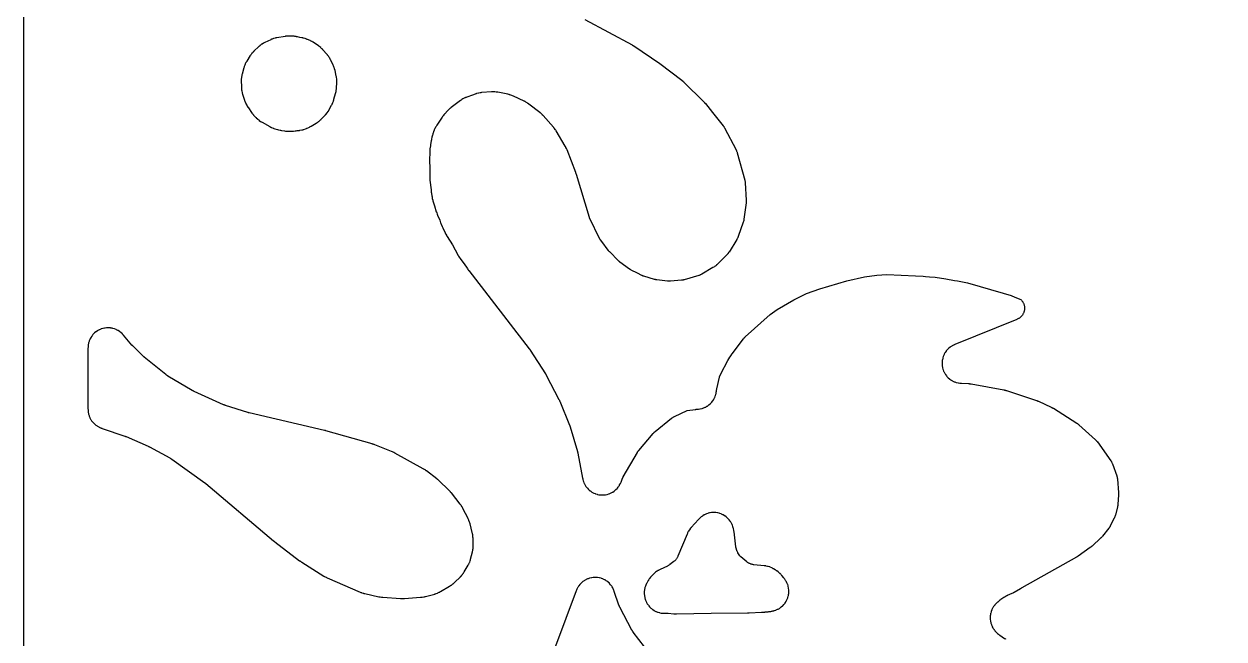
# Model space of a CAD drawing. Header units: millimetres. Extents: x 0 to 300, y 0 to 300.
# Drawn here: x -0.1 to 150, y 150 to 226.8 of the extents above; entities that cross this region are included whole.
import ezdxf

# ---------------------------------------------------------------- set-up
doc = ezdxf.new("R2010")
doc.units = ezdxf.units.MM
doc.layers.add('CUT', color=7, linetype='CONTINUOUS')

msp = doc.modelspace()

# ---------------------------------------------------------------- linework, layer by layer
at = {"layer": 'CUT'}
for points in [[(-0.0625, 1.4375), (-0.0625, 298.5625), (-0.0625, 299.4478), (-0.0589, 299.5212), (-0.0503, 299.5794), (-0.036, 299.6365), (-0.0162, 299.6918), (0.009, 299.745), (0.0392, 299.7954), (0.0743, 299.8427), (0.1137, 299.8863), (0.1573, 299.9257), (0.2046, 299.9608), (0.255, 299.991), (0.3082, 300.0162), (0.3635, 300.036), (0.4206, 300.0503), (0.4788, 300.0589), (0.5522, 300.0625), (1.4375, 300.0625), (2.5557, 300.0625), (153.25, 300.0625)], [(70.0496, 227.38), (75.9819, 224.2109), (75.9879, 224.2076), (76.002, 224.2), (76.008, 224.1967), (76.0224, 224.1887), (76.0297, 224.1846), (76.0468, 224.1749), (76.0491, 224.1736), (76.0542, 224.1706), (76.0735, 224.1591), (76.0817, 224.1541), (76.0912, 224.1483), (76.0994, 224.1432), (76.1185, 224.1312), (76.1267, 224.126), (76.1366, 224.1196), (76.1447, 224.1144), (76.1636, 224.102), (76.1716, 224.0966), (79.4267, 221.9061), (82.1877, 219.8018), (82.1992, 219.7929), (82.2257, 219.772), (82.237, 219.7629), (82.2507, 219.7518), (82.2619, 219.7425), (82.2878, 219.7208), (82.2988, 219.7113), (82.3113, 219.7004), (82.3222, 219.6908), (82.3473, 219.6683), (82.358, 219.6585), (82.371, 219.6465), (82.3815, 219.6366), (82.4059, 219.6132), (82.4163, 219.6031), (84.9637, 217.083), (84.9728, 217.0739), (84.9938, 217.0525), (85.0027, 217.0432), (85.0136, 217.0319), (85.0224, 217.0225), (85.0341, 217.0099), (85.04, 217.0034), (85.0498, 216.9926), (85.0583, 216.983), (85.0779, 216.9607), (85.0862, 216.9511), (85.0963, 216.9392), (85.1045, 216.9295), (85.1234, 216.9066), (85.1315, 216.8967), (86.0282, 215.7818), (87.3568, 214.1271), (87.3636, 214.1185), (87.3742, 214.1051), (87.3912, 214.0826), (87.4135, 214.0522), (87.4329, 214.0247), (87.4453, 214.0064), (87.4479, 214.0024), (87.4655, 213.9745), (87.5034, 213.9117), (87.5252, 213.8734), (87.5322, 213.8604), (87.5374, 213.8506), (88.9801, 211.0915), (88.9856, 211.0808), (88.9929, 211.0664), (89.0135, 211.0228), (89.0458, 210.9494), (89.0595, 210.9167), (89.0718, 210.8834), (89.0981, 210.8076), (89.1127, 210.7617), (89.1172, 210.7461), (89.1205, 210.7345), (90.057, 207.3222), (90.0601, 207.3107), (90.0641, 207.2951), (90.0749, 207.2486), (90.0909, 207.1706), (90.0972, 207.136), (90.1022, 207.1011), (90.1115, 207.0252), (90.114, 206.9996), (90.1151, 206.9834), (90.1158, 206.9715), (90.2368, 204.8169), (90.2373, 204.8065), (90.238, 204.7904), (90.2388, 204.7638), (90.2394, 204.728), (90.2393, 204.6962), (90.2388, 204.6711), (90.2384, 204.6567), (90.2382, 204.6513), (90.2365, 204.6202), (90.2316, 204.551), (90.2276, 204.5095), (90.226, 204.4956), (90.2247, 204.4852), (89.9591, 202.4355), (89.9575, 202.4237), (89.9552, 202.4077), (89.9472, 202.3606), (89.9317, 202.2824), (89.9242, 202.248), (89.9153, 202.2139), (89.8937, 202.1372), (89.8795, 202.0916), (89.8743, 202.0763), (89.8704, 202.065), (89.2322, 200.2685), (89.2281, 200.2573), (89.2226, 200.2423), (89.205, 200.1983), (89.1737, 200.1257), (89.1592, 200.0939), (89.1435, 200.0627), (89.1065, 199.9928), (89.0833, 199.9515), (89.0751, 199.9378), (89.0689, 199.9277), (88.091, 198.3399), (88.084, 198.3287), (88.0745, 198.3137), (88.0448, 198.27), (87.9933, 198.1986), (87.9698, 198.1676), (87.945, 198.1376), (87.9075, 198.0943), (87.8722, 198.0558), (87.8595, 198.0429), (87.8501, 198.0333), (86.5514, 196.7414), (86.5447, 196.7349), (86.5344, 196.7248), (86.5171, 196.7084), (86.4936, 196.6867), (86.4724, 196.6678), (86.4694, 196.6651), (86.4308, 196.6335), (86.377, 196.5918), (86.3245, 196.5541), (86.2864, 196.5288), (86.2676, 196.5168), (86.2653, 196.5154), (86.2574, 196.5106), (86.0785, 196.4041), (84.6851, 195.5789), (84.6731, 195.572), (84.657, 195.5628), (84.6083, 195.5369), (84.5259, 195.4963), (84.4891, 195.4792), (84.4515, 195.4638), (84.3657, 195.4308), (84.3337, 195.4197), (84.3328, 195.4194), (84.3238, 195.4167), (82.4851, 194.8721), (82.4739, 194.8688), (82.4588, 194.8646), (82.4136, 194.8531), (82.3379, 194.8359), (82.3043, 194.8289), (82.2704, 194.8233), (82.2065, 194.8139), (82.1769, 194.8103), (82.1612, 194.8088), (82.1495, 194.8078), (80.7737, 194.6949), (80.7625, 194.6941), (80.7474, 194.693), (80.7025, 194.691), (80.6276, 194.6896), (80.5945, 194.6896), (80.5613, 194.6908), (80.4865, 194.6949), (80.4417, 194.6985), (80.4267, 194.7001), (80.4155, 194.7014), (79.0665, 194.8611), (79.0569, 194.8623), (79.042, 194.8643), (79.0174, 194.8678), (78.9846, 194.8729), (78.9555, 194.878), (78.9325, 194.8824), (78.9193, 194.885), (78.9144, 194.886), (78.8861, 194.8924), (78.8234, 194.9075), (78.7859, 194.9173), (78.7734, 194.9209), (78.7641, 194.9237), (77.4428, 195.3177), (77.4333, 195.3206), (77.4187, 195.3252), (77.3946, 195.333), (77.3713, 195.341), (77.3571, 195.346), (77.3352, 195.3543), (77.3227, 195.3591), (77.3181, 195.3609), (77.2913, 195.372), (77.232, 195.3976), (77.1969, 195.4136), (77.1851, 195.4193), (77.1764, 195.4236), (76.6405, 195.6898), (75.873, 196.0754), (75.8644, 196.0797), (75.8511, 196.0866), (75.8292, 196.0983), (75.8001, 196.1144), (75.7744, 196.129), (75.7707, 196.1313), (75.7569, 196.14), (75.7023, 196.1758), (75.6701, 196.198), (75.6594, 196.2057), (75.6514, 196.2115), (74.4536, 197.0942), (74.448, 197.0983), (74.4351, 197.108), (74.4327, 197.1098), (74.408, 197.1291), (74.3592, 197.1687), (74.3426, 197.1825), (74.3203, 197.2025), (74.2621, 197.2565), (74.2376, 197.2801), (73.1727, 198.3475), (73.161, 198.3594), (73.1341, 198.3875), (73.1226, 198.3996), (73.1091, 198.4142), (73.098, 198.4263), (73.0724, 198.455), (73.0681, 198.4599), (73.0666, 198.4617), (73.042, 198.4913), (73.0316, 198.5041), (73.019, 198.5198), (73.0088, 198.5327), (72.9853, 198.5632), (72.9753, 198.5763), (72.172, 199.6569), (72.0276, 199.852), (72.0218, 199.8601), (72.0148, 199.8698), (72.0113, 199.8747), (71.9917, 199.9034), (71.9747, 199.9292), (71.9616, 199.9499), (71.9542, 199.9617), (71.9515, 199.9662), (71.9361, 199.9923), (71.9028, 200.051), (71.8837, 200.0866), (71.8775, 200.0988), (71.873, 200.1079), (70.7239, 202.4304), (70.7198, 202.4389), (70.7134, 202.452), (70.7032, 202.4739), (70.69, 202.5035), (70.6786, 202.5299), (70.6699, 202.5511), (70.665, 202.5632), (70.6649, 202.5635), (70.6464, 202.6151), (70.6344, 202.6508), (70.6306, 202.663), (70.6278, 202.672), (69.0162, 208.0269), (69.0131, 208.0369), (68.991, 208.1061), (68.9875, 208.1167), (68.9582, 208.2024), (68.9546, 208.2128), (68.9303, 208.2801), (68.9262, 208.2911), (67.8513, 211.0932), (67.8465, 211.1053), (67.8143, 211.1841), (67.8093, 211.1961), (67.7889, 211.243), (67.7779, 211.2668), (67.7034, 211.4196), (67.6914, 211.4429), (67.6671, 211.4878), (67.6607, 211.4993), (67.6185, 211.5731), (67.6119, 211.5844), (66.4738, 213.4795), (66.4666, 213.4913), (66.4184, 213.5674), (66.4109, 213.579), (66.3809, 213.6241), (66.3651, 213.6468), (66.2586, 213.7919), (66.2416, 213.8138), (66.2076, 213.8559), (66.1988, 213.8666), (66.1406, 213.9353), (66.1316, 213.9458), (64.8596, 215.38), (64.85, 215.3906), (64.7867, 215.4585), (64.7769, 215.4689), (64.7379, 215.5088), (64.7175, 215.5288), (64.5817, 215.6553), (64.5604, 215.6742), (64.5178, 215.7103), (64.5068, 215.7194), (64.4345, 215.7776), (64.4233, 215.7865), (63.0565, 216.8359), (63.0437, 216.8455), (62.9599, 216.9064), (62.9469, 216.9156), (62.8956, 216.9508), (62.8688, 216.9682), (62.692, 217.0762), (62.6644, 217.0921), (62.6096, 217.1217), (62.5955, 217.129), (62.503, 217.1759), (62.4887, 217.1829), (61.161, 217.8115), (61.1584, 217.8127), (61.1416, 217.8203), (61.0323, 217.8681), (61.0153, 217.8752), (60.9489, 217.9018), (60.9144, 217.9144), (60.6879, 217.9894), (60.6527, 217.9998), (60.5835, 218.0181), (60.5657, 218.0225), (60.4494, 218.0495), (60.4315, 218.0534), (59.2016, 218.2992), (59.1882, 218.3017), (59.1007, 218.3172), (59.0872, 218.3194), (59.0583, 218.3238), (59.055, 218.3243), (59.0021, 218.3324), (58.9749, 218.3359), (58.8, 218.3544), (58.7453, 218.3577), (58.5695, 218.3601), (58.5421, 218.3599), (58.4885, 218.3582), (58.4748, 218.3576), (58.3858, 218.3527), (58.3722, 218.3518), (57.1642, 218.2579), (57.1507, 218.2567), (57.0633, 218.248), (57.0498, 218.2465), (56.9974, 218.24), (56.9706, 218.2361), (56.7997, 218.2072), (56.7469, 218.1957), (56.5792, 218.1515), (56.5532, 218.144), (56.5526, 218.1438), (56.5422, 218.1411), (56.5155, 218.1333), (56.4638, 218.1169), (56.4507, 218.1125), (56.3653, 218.0832), (56.3522, 218.0785), (56.0247, 217.9576), (55.3076, 217.6974), (55.2939, 217.6923), (55.2057, 217.6578), (55.1922, 217.6524), (55.1397, 217.6304), (55.1131, 217.6185), (55.0838, 217.6045), (55.0742, 217.6004), (55.0477, 217.5883), (54.8796, 217.507), (54.8285, 217.4791), (54.6691, 217.3818), (54.6447, 217.366), (54.5976, 217.3341), (54.5856, 217.3258), (54.5086, 217.2707), (54.4969, 217.2621), (53.3469, 216.3967), (53.3367, 216.3888), (53.2705, 216.3367), (53.2604, 216.3285), (53.2212, 216.2963), (53.2016, 216.2794), (53.1111, 216.1982), (53.0461, 216.1399), (53.0261, 216.1212), (52.9879, 216.0836), (52.9782, 216.0739), (52.9161, 216.01), (52.9067, 216.0001), (52.5526, 215.6188), (52.5439, 215.6093), (52.4885, 215.547), (52.4801, 215.5373), (52.4476, 215.4992), (52.4314, 215.4793), (52.3288, 215.348), (52.3135, 215.3274), (52.2844, 215.2867), (52.277, 215.2761), (52.23, 215.2073), (52.2229, 215.1966), (51.567, 214.1899), (51.5662, 214.1887), (51.5089, 214.1007), (51.5014, 214.0889), (51.4536, 214.0116), (51.4464, 213.9997), (51.4188, 213.9526), (51.4052, 213.9281), (51.3206, 213.7674), (51.3082, 213.7424), (51.2851, 213.6929), (51.2793, 213.6802), (51.2427, 213.597), (51.2372, 213.5842), (51.1368, 213.3404), (51.1308, 213.3254), (51.0934, 213.2273), (51.0878, 213.2121), (51.067, 213.1526), (51.0571, 213.1218), (50.9984, 212.9203), (50.9902, 212.889), (50.9759, 212.8276), (50.9724, 212.8118), (50.9513, 212.7089), (50.9483, 212.6931), (50.9069, 212.4598), (50.9053, 212.4546), (50.8753, 212.3502), (50.871, 212.3341), (50.8547, 212.2709), (50.8473, 212.2383), (50.805, 212.0255), (50.7995, 211.9925), (50.7903, 211.928), (50.7882, 211.9114), (50.7761, 211.8035), (50.7744, 211.7868), (50.7624, 211.6455), (50.7155, 211.3809), (50.7133, 211.368), (50.7003, 211.2836), (50.6984, 211.2706), (50.6917, 211.2198), (50.6888, 211.1937), (50.6738, 211.0237), (50.672, 210.9975), (50.6698, 210.9463), (50.6693, 210.9332), (50.6674, 210.8478), (50.6673, 210.8347), (50.6671, 210.521), (50.6307, 210.0908), (50.6299, 210.0804), (50.625, 210.0078), (50.6243, 209.9969), (50.622, 209.9493), (50.6213, 209.9263), (50.6198, 209.7829), (50.6199, 209.7608), (50.6209, 209.7224), (50.6213, 209.712), (50.6244, 209.6401), (50.6251, 209.6284), (50.6663, 208.9737), (50.6657, 207.7847), (50.666, 207.7659), (50.6698, 207.6433), (50.6707, 207.6245), (50.6803, 207.4709), (50.6818, 207.4521), (50.6933, 207.33), (50.6953, 207.3113), (50.8473, 206.1049), (50.8642, 205.8372), (50.8654, 205.8209), (50.8749, 205.7154), (50.8766, 205.6992), (50.8841, 205.6361), (50.8888, 205.6038), (50.9249, 205.3952), (50.9314, 205.3632), (50.9456, 205.3012), (50.9495, 205.2854), (50.9514, 205.278), (50.9535, 205.2612), (50.9558, 205.2452), (50.9717, 205.1415), (50.9743, 205.1256), (50.9856, 205.0636), (50.9922, 205.032), (51.0405, 204.828), (51.0488, 204.7968), (51.0667, 204.7364), (51.0714, 204.721), (51.1038, 204.6212), (51.109, 204.6059), (51.285, 204.1092), (51.4938, 203.3841), (51.4994, 203.3657), (51.5376, 203.2472), (51.5438, 203.229), (51.5966, 203.0818), (51.6033, 203.0639), (51.6491, 202.948), (51.6565, 202.9303), (51.9121, 202.3391), (52.031, 202.0035), (52.0352, 201.9921), (52.0629, 201.9187), (52.0673, 201.9074), (52.0848, 201.8636), (52.0943, 201.8413), (52.1584, 201.6981), (52.1687, 201.6762), (52.1897, 201.6339), (52.1952, 201.6232), (52.2316, 201.5536), (52.2373, 201.5429), (52.328, 201.3776), (52.6111, 200.723), (52.6155, 200.713), (52.6469, 200.6438), (52.6517, 200.6335), (52.6732, 200.5886), (52.6839, 200.5671), (52.7538, 200.4347), (52.7649, 200.4144), (52.785, 200.3797), (52.7905, 200.3704), (52.8292, 200.306), (52.8356, 200.2956), (53.4958, 199.248), (54.1937, 197.9752), (54.1989, 197.9659), (54.2362, 197.9007), (54.2418, 197.891), (54.2671, 197.8488), (54.2796, 197.8286), (54.3603, 197.7048), (54.3732, 197.6859), (54.396, 197.6536), (54.4023, 197.6449), (54.4462, 197.5851), (54.4535, 197.5754), (54.9947, 196.869), (55.3351, 196.3288), (55.343, 196.3165), (55.3956, 196.2374), (55.4038, 196.2254), (55.4722, 196.1277), (55.4808, 196.1158), (55.5371, 196.0394), (55.5459, 196.0277), (63.1181, 186.2649), (63.1244, 186.2567), (63.139, 186.2375), (63.1452, 186.2292), (63.1527, 186.219), (63.1588, 186.2107), (63.1729, 186.1911), (63.1789, 186.1826), (63.1858, 186.1729), (63.1917, 186.1644), (63.2054, 186.1445), (63.2112, 186.1359), (63.2182, 186.1254), (63.224, 186.1168), (63.2372, 186.0966), (63.2428, 186.0879), (65.1388, 183.1145), (65.1438, 183.1066), (65.1554, 183.088), (65.1603, 183.08), (65.1663, 183.0703), (65.1711, 183.0622), (65.1823, 183.0434), (65.187, 183.0353), (65.1924, 183.026), (65.1971, 183.0179), (65.2079, 182.9988), (65.2125, 182.9907), (65.218, 182.9807), (65.2225, 182.9724), (65.2329, 182.9532), (65.2373, 182.9449), (66.8266, 179.9242), (66.8316, 179.9145), (66.8432, 179.8919), (66.8481, 179.8821), (66.854, 179.8702), (66.8588, 179.8604), (66.8698, 179.8375), (66.8745, 179.8276), (66.8798, 179.8162), (66.8843, 179.8063), (66.8948, 179.7831), (66.8992, 179.7732), (66.9045, 179.761), (66.9088, 179.751), (66.9187, 179.7275), (66.9229, 179.7175), (68.1453, 176.7219), (68.1494, 176.7115), (68.159, 176.6872), (68.1631, 176.6767), (68.1679, 176.6639), (68.1718, 176.6534), (68.1808, 176.6288), (68.1846, 176.6183), (68.1888, 176.6061), (68.1925, 176.5955), (68.2009, 176.5707), (68.2044, 176.5601), (68.2086, 176.5471), (68.212, 176.5364), (68.2197, 176.5114), (68.2229, 176.5007), (69.1314, 173.4317), (69.1345, 173.421), (69.1416, 173.396), (69.1445, 173.3853), (69.1481, 173.3721), (69.1509, 173.3614), (69.1573, 173.3362), (69.16, 173.3254), (69.163, 173.313), (69.1656, 173.3022), (69.1714, 173.2769), (69.1739, 173.266), (69.1767, 173.2527), (69.179, 173.2418), (69.1842, 173.2164), (69.1864, 173.2055), (69.7795, 170.1025), (69.7799, 170.1003), (69.7816, 170.0918), (69.7938, 170.0329), (69.7957, 170.0237), (69.8135, 169.9441), (69.8205, 169.9158), (69.8692, 169.7378), (69.8875, 169.6821), (69.9554, 169.5044), (69.9795, 169.4496), (70.0643, 169.2806), (70.0937, 169.2285), (70.195, 169.0687), (70.2294, 169.0198), (70.3461, 168.8709), (70.3852, 168.8257), (70.5161, 168.6891), (70.5596, 168.6481), (70.7034, 168.5252), (70.7508, 168.4887), (70.9061, 168.3808), (70.9569, 168.3491), (71.1222, 168.2572), (71.1759, 168.2308), (71.3495, 168.1558), (71.4055, 168.1349), (71.5858, 168.0775), (71.6436, 168.0623), (71.8287, 168.0232), (71.8877, 168.0138), (72.0758, 167.9933), (72.1355, 167.9898), (72.3246, 167.9882), (72.3844, 167.9906), (72.5727, 168.0078), (72.632, 168.0162), (72.8177, 168.0521), (72.8758, 168.0664), (73.057, 168.1206), (73.1134, 168.1406), (73.2883, 168.2125), (73.3424, 168.238), (73.5093, 168.3271), (73.5606, 168.3578), (73.7177, 168.463), (73.7657, 168.4987), (73.9117, 168.6191), (73.9559, 168.6594), (74.0891, 168.7937), (74.129, 168.8382), (74.2482, 168.9851), (74.2835, 169.0333), (74.3875, 169.1913), (74.4178, 169.2429), (74.5067, 169.4128), (74.5199, 169.4397), (74.5444, 169.4927), (74.5505, 169.5064), (74.589, 169.5956), (74.5948, 169.6095), (74.745, 169.983), (74.7509, 169.9972), (74.7648, 170.0303), (74.771, 170.0444), (74.7785, 170.0616), (74.7849, 170.0756), (74.8, 170.1081), (74.8018, 170.1119), (74.8033, 170.115), (74.8101, 170.1289), (74.8264, 170.1611), (74.8335, 170.1748), (74.8423, 170.1915), (74.8496, 170.2051), (74.8669, 170.2367), (74.8745, 170.2502), (76.6278, 173.317), (76.6332, 173.3262), (76.6415, 173.3404), (76.6557, 173.3637), (76.6752, 173.3947), (76.693, 173.4219), (76.698, 173.4293), (76.7001, 173.4322), (76.7188, 173.4579), (76.7615, 173.5142), (76.7879, 173.5473), (76.7971, 173.5583), (76.8039, 173.5664), (78.6126, 175.6815), (78.6193, 175.6893), (78.6299, 175.7013), (78.6476, 175.721), (78.6717, 175.7469), (78.6935, 175.7696), (78.7111, 175.7873), (78.7213, 175.7974), (78.7231, 175.7991), (78.7251, 175.8011), (78.7477, 175.8223), (78.7987, 175.8684), (78.8299, 175.8954), (78.8406, 175.9043), (78.8486, 175.9108), (80.9165, 177.579), (80.927, 177.5873), (80.9412, 177.5984), (80.9843, 177.6302), (81.0577, 177.6809), (81.0907, 177.7026), (81.1245, 177.7227), (81.2022, 177.7667), (81.2495, 177.7917), (81.2657, 177.7996), (81.2778, 177.8054), (82.8376, 178.5414), (82.8644, 178.5533), (83.8955, 178.6854), (83.9062, 178.6867), (83.9227, 178.6886), (83.95, 178.6913), (83.9868, 178.6945), (84.0195, 178.6967), (84.0481, 178.6981), (84.0522, 178.6983), (84.1565, 178.7041), (84.1714, 178.7051), (84.2275, 178.7096), (84.2563, 178.7126), (84.4402, 178.7364), (84.4972, 178.7465), (84.6755, 178.7874), (84.7312, 178.803), (84.9048, 178.8608), (84.9587, 178.8817), (85.1259, 178.9559), (85.1776, 178.9819), (85.3368, 179.0719), (85.3858, 179.1028), (85.5356, 179.2077), (85.5814, 179.2432), (85.7204, 179.362), (85.7625, 179.4017), (85.8895, 179.5334), (85.9276, 179.577), (86.0412, 179.7203), (86.075, 179.7673), (86.1743, 179.9209), (86.2033, 179.971), (86.2874, 180.1334), (86.3115, 180.1861), (86.3795, 180.3559), (86.3984, 180.4106), (86.4498, 180.5861), (86.4634, 180.6424), (86.4658, 180.6551), (86.4679, 180.663), (86.4807, 180.7216), (86.496, 180.8139), (86.498, 180.8246), (86.5028, 180.8531), (86.5041, 180.8627), (86.5122, 180.9112), (86.5164, 180.941), (86.5282, 181.044), (86.53, 181.0587), (86.5345, 181.093), (86.5366, 181.1076), (86.5382, 181.1183), (86.5427, 181.1459), (86.5538, 181.2072), (86.5612, 181.2438), (86.5639, 181.2561), (86.566, 181.2652), (86.9016, 182.6956), (86.9038, 182.7046), (86.9072, 182.7186), (86.9132, 182.7417), (86.9216, 182.7725), (86.9241, 182.7811), (86.9384, 182.8153), (86.961, 182.8691), (86.9838, 182.9236), (87.0653, 183.1183), (87.9241, 184.7746), (88.2046, 185.2131), (88.3389, 185.4231), (88.3512, 185.4423), (88.4699, 185.628), (89.8894, 187.4992), (89.8939, 187.505), (89.9043, 187.5185), (89.9062, 187.521), (89.927, 187.5467), (89.9695, 187.5975), (89.9796, 187.6092), (89.9814, 187.6111), (89.9945, 187.6246), (90.0059, 187.6363), (90.0329, 187.6632), (90.0446, 187.6746), (90.059, 187.6884), (90.0709, 187.6997), (90.0988, 187.7256), (90.1109, 187.7366), (93.2342, 190.5296), (94.129, 191.1835), (96.1745, 192.3894), (97.7896, 193.1752), (99.4357, 193.7316), (102.8321, 194.7397), (105.0226, 195.2299), (106.5935, 195.4581), (107.814, 195.5323), (111.4115, 195.379), (112.3846, 195.3069), (112.6457, 195.2876), (113.1568, 195.2497), (113.8564, 195.1979), (115.2077, 194.9957), (116.2724, 194.8003), (116.6469, 194.7315), (116.868, 194.6909), (117.9162, 194.4986), (122.3702, 193.2237), (123.3666, 192.8916), (123.8387, 192.7055), (124.5834, 192.4085), (124.6267, 192.3662), (124.667, 192.3227), (124.7242, 192.2544), (124.76, 192.207), (124.8102, 192.1334), (124.8412, 192.0828), (124.8839, 192.0045), (124.9097, 191.9511), (124.9444, 191.869), (124.9648, 191.8133), (124.9912, 191.7281), (125.006, 191.6707), (125.0239, 191.5833), (125.0329, 191.5247), (125.042, 191.436), (125.0452, 191.3768), (125.0455, 191.2876), (125.0428, 191.2284), (125.0343, 191.1396), (125.0258, 191.0809), (125.0086, 190.9935), (124.9942, 190.9359), (124.9684, 190.8506), (124.9485, 190.7947), (124.9144, 190.7123), (124.889, 190.6587), (124.8469, 190.5801), (124.8163, 190.5293), (124.7667, 190.4552), (124.7312, 190.4077), (124.6745, 190.3389), (124.6345, 190.2951), (124.5713, 190.2323), (124.5272, 190.1926), (124.458, 190.1364), (124.4102, 190.1012), (124.3358, 190.0521), (124.2847, 190.0219), (124.2058, 189.9804), (124.1318, 189.946), (124.0909, 189.9282), (116.345, 186.7853), (116.3316, 186.7796), (116.2451, 186.7421), (116.2319, 186.7361), (116.1805, 186.7123), (116.1544, 186.6995), (115.9897, 186.6132), (115.9396, 186.5839), (115.7861, 186.4835), (115.7391, 186.4494), (115.5959, 186.3347), (115.5525, 186.2962), (115.4211, 186.1682), (115.3815, 186.1258), (115.2631, 185.9856), (115.2278, 185.9395), (115.1235, 185.7886), (115.0929, 185.7394), (115.0036, 185.5791), (114.9779, 185.5271), (114.9045, 185.3589), (114.8839, 185.3047), (114.8272, 185.1302), (114.8119, 185.0742), (114.7722, 184.8951), (114.7624, 184.8379), (114.7403, 184.6558), (114.7361, 184.5979), (114.7316, 184.4145), (114.733, 184.3565), (114.7463, 184.1736), (114.7533, 184.1159), (114.7841, 183.9351), (114.7967, 183.8785), (114.8449, 183.7014), (114.8628, 183.6463), (114.9279, 183.4747), (114.9511, 183.4215), (115.0324, 183.2571), (115.0606, 183.2064), (115.1575, 183.0506), (115.1905, 183.0028), (115.3019, 182.8571), (115.3394, 182.8128), (115.4644, 182.6785), (115.5059, 182.638), (115.6433, 182.5164), (115.6886, 182.4801), (115.8371, 182.3724), (115.8856, 182.3406), (116.0438, 182.2477), (116.0952, 182.2208), (116.2617, 182.1436), (116.3154, 182.1218), (116.4885, 182.0611), (116.5442, 182.0445), (116.7223, 182.0008), (116.7793, 181.9897), (116.9634, 181.963), (116.9922, 181.9596), (117.0486, 181.9542), (117.063, 181.953), (117.1571, 181.9462), (117.1716, 181.9454), (118.0434, 181.9042), (118.0584, 181.9034), (118.0933, 181.9012), (118.1083, 181.9001), (118.1265, 181.8986), (118.1414, 181.8973), (118.1762, 181.8939), (118.1911, 181.8923), (118.2082, 181.8904), (118.2231, 181.8885), (118.2578, 181.884), (118.2726, 181.8819), (118.2907, 181.8792), (118.3055, 181.8769), (118.34, 181.8712), (118.3548, 181.8687), (122.4517, 181.1214), (122.4671, 181.1185), (122.5028, 181.1113), (122.5181, 181.1081), (122.5367, 181.1041), (122.5519, 181.1006), (122.5874, 181.0922), (122.6025, 181.0885), (122.6199, 181.084), (122.635, 181.08), (122.6701, 181.0704), (122.6852, 181.0662), (122.7034, 181.0608), (122.7184, 181.0563), (122.7532, 181.0455), (122.768, 181.0407), (126.5357, 179.7954), (126.5478, 179.7913), (126.5759, 179.7815), (126.588, 179.7772), (126.6026, 179.7719), (126.6146, 179.7675), (126.6424, 179.757), (126.6544, 179.7524), (126.668, 179.747), (126.6798, 179.7422), (126.7074, 179.7309), (126.7192, 179.7259), (126.7335, 179.7198), (126.7452, 179.7147), (126.7724, 179.7026), (126.784, 179.6973), (128.3768, 178.9616), (128.3899, 178.9554), (128.4204, 178.9407), (128.4334, 178.9343), (128.4492, 178.9264), (128.4621, 178.9198), (128.4921, 178.9041), (128.5049, 178.8973), (128.5196, 178.8894), (128.5323, 178.8824), (128.5618, 178.8657), (128.5743, 178.8585), (128.5896, 178.8496), (128.6021, 178.8421), (128.631, 178.8246), (128.6434, 178.817), (131.595, 176.9595), (131.6034, 176.9541), (131.6165, 176.9457), (131.6378, 176.9315), (131.6662, 176.912), (131.6911, 176.8943), (131.7106, 176.8799), (131.7217, 176.8716), (131.7258, 176.8685), (131.7494, 176.8499), (131.8012, 176.8077), (131.8316, 176.7817), (131.8417, 176.7727), (131.8492, 176.766), (133.9035, 174.8916), (133.9121, 174.8836), (133.9237, 174.8728), (133.9571, 174.8398), (134.0113, 174.7834), (134.0348, 174.758), (134.0573, 174.7317), (134.107, 174.6712), (134.1358, 174.6342), (134.1452, 174.6215), (134.1521, 174.612), (135.8313, 172.2724), (135.8375, 172.2638), (135.8469, 172.2503), (135.8621, 172.2279), (135.882, 172.1975), (135.8993, 172.1702), (135.9016, 172.1663), (135.9295, 172.1168), (135.9654, 172.0482), (135.9967, 171.9818), (136.0169, 171.934), (136.0327, 171.894), (136.0375, 171.8808), (136.0411, 171.8709), (136.57, 170.3777), (136.5731, 170.3685), (136.578, 170.3544), (136.5857, 170.3309), (136.5955, 170.2992), (136.6038, 170.271), (136.6049, 170.267), (136.6173, 170.2167), (136.6321, 170.1478), (136.6437, 170.0819), (136.6502, 170.035), (136.6548, 169.996), (136.656, 169.9833), (136.6568, 169.9737), (136.7949, 168.3185), (136.7954, 168.3113), (136.7967, 168.2945), (136.7969, 168.2914), (136.7987, 168.2588), (136.801, 168.1934), (136.8015, 168.1709), (136.801, 168.1397), (136.7981, 168.0572), (136.7961, 168.0218), (136.7048, 166.798), (136.7041, 166.7883), (136.7028, 166.7732), (136.7003, 166.7485), (136.6966, 166.7159), (136.6929, 166.6869), (136.6895, 166.6638), (136.6875, 166.6507), (136.6867, 166.6458), (136.6816, 166.6174), (136.6694, 166.5544), (136.6612, 166.5169), (136.6582, 166.5042), (136.6559, 166.4949), (136.3975, 165.4637), (136.3943, 165.4513), (136.3899, 165.4347), (136.3754, 165.3858), (136.3489, 165.305), (136.3365, 165.2696), (136.3225, 165.2347), (136.2893, 165.1565), (136.2681, 165.1101), (136.2605, 165.0947), (136.2548, 165.0833), (135.7679, 164.13), (135.7627, 164.12), (135.7557, 164.1066), (135.7338, 164.0675), (135.6957, 164.0031), (135.6783, 163.9749), (135.6599, 163.9475), (135.617, 163.8861), (135.5905, 163.85), (135.5812, 163.838), (135.5743, 163.8292), (134.7821, 162.8326), (134.7776, 162.827), (134.767, 162.8139), (134.7651, 162.8115), (134.744, 162.7866), (134.701, 162.7374), (134.6859, 162.7208), (134.6643, 162.6984), (134.6057, 162.6404), (134.5801, 162.6159), (133.4849, 161.6126), (133.4745, 161.6032), (133.4501, 161.5816), (133.4396, 161.5724), (133.4271, 161.5616), (133.4166, 161.5527), (133.3919, 161.5321), (133.3813, 161.5234), (133.3689, 161.5134), (133.3581, 161.5048), (133.3327, 161.4849), (133.3217, 161.4764), (133.3083, 161.4662), (133.2972, 161.4579), (133.2712, 161.4388), (133.26, 161.4307), (131.7354, 160.3456), (131.7256, 160.3387), (131.7025, 160.3227), (131.6926, 160.316), (131.6804, 160.3078), (131.6704, 160.3011), (131.6469, 160.2858), (131.6368, 160.2793), (131.6251, 160.2719), (131.6149, 160.2655), (131.591, 160.2508), (131.5807, 160.2446), (131.5681, 160.2371), (131.5578, 160.231), (131.5335, 160.2169), (131.5231, 160.2109), (124.6858, 156.3712), (124.6794, 156.3676), (124.635, 156.3419), (124.6282, 156.3379), (124.5733, 156.3052), (124.5666, 156.3012), (124.5236, 156.2748), (124.5166, 156.2704), (123.7608, 155.7925), (123.6667, 155.761), (123.6365, 155.75), (123.5782, 155.727), (123.5634, 155.7209), (123.4674, 155.6799), (123.4527, 155.6734), (122.8873, 155.414), (122.8774, 155.4094), (122.8085, 155.3763), (122.7983, 155.3713), (122.7536, 155.3487), (122.7323, 155.3374), (122.6008, 155.2643), (122.5808, 155.2526), (122.5463, 155.2317), (122.5371, 155.226), (122.4732, 155.1855), (122.463, 155.1789), (122.0646, 154.9153), (122.05, 154.9053), (121.9568, 154.8396), (121.9426, 154.8293), (121.8879, 154.7882), (121.8604, 154.7663), (121.6863, 154.6191), (121.6602, 154.5957), (121.6106, 154.5485), (121.598, 154.5362), (121.5177, 154.4552), (121.5055, 154.4425), (121.4593, 154.3931), (121.4496, 154.3825), (121.3874, 154.3126), (121.3779, 154.3018), (121.3415, 154.2589), (121.3234, 154.2365), (121.2109, 154.0902), (121.178, 154.043), (121.0813, 153.8887), (121.0531, 153.8385), (120.9716, 153.6757), (120.9484, 153.623), (120.8829, 153.4531), (120.8648, 153.3985), (120.8159, 153.2231), (120.8032, 153.167), (120.7713, 152.9877), (120.764, 152.9306), (120.7495, 152.7492), (120.7476, 152.6916), (120.7506, 152.5096), (120.7543, 152.4521), (120.7746, 152.2712), (120.7838, 152.2144), (120.8214, 152.0363), (120.836, 151.9806), (120.8906, 151.8069), (120.9104, 151.7528), (120.9813, 151.5851), (121.0063, 151.5333), (121.093, 151.3732), (121.1228, 151.3239), (121.2258, 151.1708), (121.2424, 151.1473), (121.276, 151.1022), (121.2848, 151.0907), (121.3327, 151.0295), (121.351, 151.0072), (121.4019, 150.9483), (121.4114, 150.9375), (121.4492, 150.8958), (121.4691, 150.8749), (121.5996, 150.7441), (121.6422, 150.7053), (121.7846, 150.5877), (121.8073, 150.5699), (121.8523, 150.5362), (121.864, 150.5277), (121.9403, 150.4734), (121.9522, 150.4651), (122.5546, 150.058), (122.5665, 150.0501), (122.6447, 150), (122.6568, 149.9924)], [(81.773, 143.5042), (76.1173, 150.847), (76.1115, 150.8547), (76.1024, 150.8667), (76.0878, 150.8867), (76.0685, 150.9139), (76.0518, 150.9382), (76.0388, 150.9578), (76.0315, 150.969), (76.0288, 150.9732), (76.0135, 150.9979), (75.9804, 151.0534), (75.9613, 151.087), (75.9551, 151.0985), (75.9505, 151.1071), (74.4427, 153.9737), (74.4394, 153.98), (74.4319, 153.9946), (74.4305, 153.9973), (74.4164, 154.0261), (74.3893, 154.0841), (74.3803, 154.1042), (74.3687, 154.1324), (74.3396, 154.2079), (74.3277, 154.2406), (73.7428, 155.9494), (73.7379, 155.9633), (73.7048, 156.0528), (73.6995, 156.0665), (73.6782, 156.12), (73.6667, 156.1471), (73.5884, 156.3188), (73.5613, 156.3711), (73.4679, 156.5321), (73.4359, 156.5815), (73.3271, 156.7326), (73.2904, 156.7786), (73.1673, 156.9183), (73.1262, 156.9605), (72.9901, 157.0874), (72.9451, 157.1254), (72.7971, 157.2384), (72.7486, 157.2717), (72.5903, 157.3697), (72.5388, 157.3981), (72.3716, 157.4801), (72.3175, 157.5034), (72.1432, 157.5685), (72.0871, 157.5864), (71.9071, 157.6342), (71.8496, 157.6465), (71.6658, 157.6763), (71.6073, 157.6829), (71.4215, 157.6947), (71.3626, 157.6955), (71.1766, 157.6889), (71.1179, 157.684), (70.9334, 157.6592), (70.8755, 157.6486), (70.6943, 157.6059), (70.6378, 157.5896), (70.4616, 157.5293), (70.4069, 157.5075), (70.2375, 157.4303), (70.1852, 157.4033), (70.0242, 157.3098), (69.9748, 157.2778), (69.8238, 157.169), (69.7777, 157.1323), (69.6381, 157.0092), (69.5959, 156.9681), (69.469, 156.832), (69.431, 156.787), (69.318, 156.639), (69.2846, 156.5905), (69.1867, 156.4322), (69.1582, 156.3807), (69.0751, 156.2112), (69.0628, 156.1844), (69.0401, 156.1316), (69.0344, 156.118), (68.9987, 156.0292), (68.9934, 156.0155), (66.4119, 149.106)]]:
    msp.add_lwpolyline(points, dxfattribs=at)
for points in [[(27.2119, 218.2475), (27.2257, 218.1948), (27.2294, 218.1814), (27.2543, 218.0943), (27.2583, 218.0809), (27.5018, 217.2996), (27.5066, 217.2849), (27.5391, 217.1895), (27.5442, 217.1749), (27.5652, 217.1181), (27.5767, 217.0893), (27.655, 216.9068), (27.6824, 216.8512), (27.7792, 216.6777), (27.795, 216.651), (27.8271, 216.5998), (27.8355, 216.5867), (27.8913, 216.5028), (27.9, 216.49), (27.9073, 216.4797), (28.4824, 215.6605), (28.4863, 215.655), (28.4964, 215.6411), (28.5632, 215.5515), (28.5737, 215.5379), (28.6153, 215.4853), (28.6374, 215.4589), (28.7859, 215.292), (28.8095, 215.2669), (28.8568, 215.2194), (28.8692, 215.2074), (28.9503, 215.1306), (28.963, 215.1189), (29.13, 214.9697), (29.1421, 214.9592), (29.2218, 214.8917), (29.2343, 214.8814), (29.277, 214.8472), (29.2799, 214.8448), (29.3278, 214.8066), (29.3529, 214.7877), (29.5189, 214.6691), (29.5449, 214.6515), (29.5966, 214.6185), (29.6099, 214.6102), (29.6973, 214.5576), (29.7109, 214.5497), (30.6683, 214.0069), (30.683, 213.9988), (30.7797, 213.9475), (30.7947, 213.9399), (30.8535, 213.9107), (30.8841, 213.8966), (31.0852, 213.8108), (31.1165, 213.7984), (31.1783, 213.7761), (31.1942, 213.7706), (31.2981, 213.7362), (31.3141, 213.7312), (31.6169, 213.6404), (31.6379, 213.6345), (31.7752, 213.5988), (31.7964, 213.5936), (31.9701, 213.5551), (31.9915, 213.5507), (32.1311, 213.525), (32.1526, 213.5215), (32.4928, 213.4716), (32.5091, 213.4694), (32.6155, 213.4568), (32.6319, 213.455), (32.6959, 213.4492), (32.7288, 213.4471), (32.8053, 213.4444), (32.8932, 213.4348), (32.9257, 213.4322), (32.9892, 213.4287), (33.0054, 213.4281), (33.1113, 213.4252), (33.1276, 213.425), (33.3527, 213.4251), (33.371, 213.4254), (33.4903, 213.429), (33.5087, 213.4299), (33.5801, 213.4343), (33.6167, 213.4377), (33.8534, 213.4669), (33.8897, 213.4725), (33.9601, 213.4856), (33.9781, 213.4892), (34.0947, 213.5146), (34.0965, 213.515), (34.1743, 213.5208), (34.1925, 213.5224), (34.3108, 213.5349), (34.329, 213.537), (34.3997, 213.5467), (34.4358, 213.5527), (34.669, 213.599), (34.7047, 213.6073), (34.7737, 213.6254), (34.7913, 213.6303), (34.9054, 213.6641), (34.9229, 213.6696), (35.1306, 213.738), (35.1459, 213.7433), (35.2449, 213.7789), (35.2601, 213.7845), (35.3189, 213.8075), (35.3487, 213.8201), (35.5402, 213.907), (35.5693, 213.9212), (35.6253, 213.9504), (35.6396, 213.958), (35.7315, 214.0091), (35.7456, 214.0172), (35.756, 214.0233), (35.7598, 214.0254), (35.8414, 214.0709), (35.8539, 214.0781), (36.465, 214.4383), (36.4762, 214.4451), (36.5485, 214.4899), (36.5596, 214.4969), (36.6025, 214.5248), (36.6241, 214.5395), (36.7607, 214.637), (36.8019, 214.6692), (36.8074, 214.6739), (36.8274, 214.6896), (36.9554, 214.7996), (36.975, 214.8172), (37.0125, 214.8523), (37.022, 214.8614), (37.0831, 214.9213), (37.0924, 214.9306), (37.5859, 215.4361), (37.5951, 215.4457), (37.654, 215.5087), (37.6629, 215.5185), (37.6974, 215.5571), (37.7147, 215.5773), (37.8223, 215.709), (37.854, 215.7515), (37.9496, 215.8922), (37.964, 215.9145), (37.9912, 215.9586), (37.998, 215.97), (38.0416, 216.0444), (38.0482, 216.0559), (38.3908, 216.6712), (38.3991, 216.6865), (38.4512, 216.7869), (38.459, 216.8025), (38.4886, 216.8636), (38.5028, 216.8954), (38.5278, 216.9559), (38.5359, 216.9743), (38.5607, 217.0355), (38.5892, 217.1044), (38.5973, 217.1256), (38.6207, 217.1834), (38.6328, 217.2159), (38.6546, 217.2801), (38.66, 217.2966), (38.6931, 217.4045), (38.698, 217.4212), (38.8969, 218.1413), (38.901, 218.157), (38.9262, 218.2589), (38.9299, 218.2747), (38.9434, 218.3363), (38.9494, 218.368), (38.9832, 218.5752), (38.9876, 218.6072), (38.9944, 218.6699), (38.9959, 218.686), (38.9996, 218.7317), (39.0052, 218.7991), (39.0063, 218.8156), (39.0447, 219.5127), (39.0453, 219.526), (39.0481, 219.6124), (39.0484, 219.6257), (39.0487, 219.653), (39.0488, 219.6567), (39.049, 219.6771), (39.049, 219.6776), (39.049, 219.6777), (39.0493, 219.7095), (39.0489, 219.7366), (39.0426, 219.9097), (39.0382, 219.9636), (39.0164, 220.1354), (39.0124, 220.1622), (39.0034, 220.2142), (39.001, 220.2275), (38.9841, 220.3137), (38.9813, 220.3269), (38.8288, 221.0207), (38.8247, 221.038), (38.7965, 221.1504), (38.7919, 221.1676), (38.7839, 221.196), (38.7822, 221.2022), (38.7818, 221.2033), (38.773, 221.2345), (38.7623, 221.2685), (38.7613, 221.2714), (38.7365, 221.3535), (38.7203, 221.4), (38.6871, 221.4843), (38.6861, 221.4871), (38.6734, 221.5204), (38.6636, 221.544), (38.6624, 221.5471), (38.6529, 221.5698), (38.6523, 221.5711), (38.6467, 221.5845), (38.6396, 221.6009), (38.5919, 221.7064), (38.5843, 221.7226), (38.28, 222.3461), (38.2741, 222.3579), (38.2349, 222.4339), (38.2288, 222.4456), (38.2042, 222.4908), (38.1911, 222.5136), (38.1633, 222.5597), (38.1586, 222.5679), (38.1394, 222.5995), (38.1041, 222.6582), (38.0997, 222.6648), (38.07, 222.7137), (38.0403, 222.758), (37.9391, 222.8953), (37.9228, 222.9164), (37.8901, 222.9569), (37.8816, 222.9671), (37.8258, 223.0332), (37.8171, 223.0433), (37.3109, 223.616), (37.3025, 223.6253), (37.2471, 223.6854), (37.2385, 223.6945), (37.2045, 223.7299), (37.1867, 223.7477), (37.0703, 223.859), (37.0326, 223.8922), (36.9073, 223.9934), (36.8874, 224.0088), (36.848, 224.038), (36.8378, 224.0454), (36.7712, 224.0926), (36.7609, 224.0997), (36.0861, 224.5572), (36.0751, 224.5644), (36.0032, 224.6109), (35.9921, 224.6179), (35.9483, 224.6449), (35.9255, 224.6582), (35.778, 224.7403), (35.731, 224.7639), (35.5789, 224.8318), (35.53, 224.8511), (35.3704, 224.9062), (35.3453, 224.9142), (35.3196, 224.9219), (35.2717, 224.9421), (35.1025, 225.0041), (35.0481, 225.0211), (34.8715, 225.0674), (34.8437, 225.074), (34.7893, 225.0855), (34.7753, 225.0883), (34.6843, 225.1053), (34.6703, 225.1078), (34.4378, 225.1456), (34.1401, 225.2199), (34.1272, 225.223), (34.043, 225.242), (34.03, 225.2448), (33.9791, 225.2551), (33.953, 225.2598), (33.7848, 225.2863), (33.732, 225.2922), (33.5645, 225.3035), (33.5114, 225.3048), (33.4516, 225.3035), (33.4303, 225.3064), (33.4142, 225.3083), (33.3514, 225.3151), (33.3191, 225.3177), (33.112, 225.3287), (33.0472, 225.3287), (32.8401, 225.3174), (32.8078, 225.3147), (32.745, 225.3079), (32.7289, 225.3059), (32.6246, 225.2917), (32.6086, 225.2893), (31.5672, 225.1184), (31.5533, 225.116), (31.4634, 225.099), (31.4496, 225.0963), (31.3958, 225.0848), (31.3684, 225.0783), (31.1938, 225.0325), (31.14, 225.0157), (30.9705, 224.9538), (30.9443, 224.9435), (30.8936, 224.9222), (30.8807, 224.9166), (30.7971, 224.8792), (30.7843, 224.8733), (30.0641, 224.5304), (30.0504, 224.5237), (29.9624, 224.4791), (29.949, 224.4721), (29.8968, 224.4439), (29.8705, 224.4288), (29.7041, 224.3279), (29.6539, 224.2938), (29.4986, 224.1765), (29.4749, 224.1576), (29.4709, 224.1543), (29.4393, 224.1302), (29.4156, 224.1112), (29.3704, 224.073), (29.3589, 224.063), (29.2852, 223.9974), (29.274, 223.9872), (28.7127, 223.4616), (28.7034, 223.4527), (28.6436, 223.3942), (28.6345, 223.3851), (28.5993, 223.3492), (28.5816, 223.3304), (28.4713, 223.2077), (28.4385, 223.1679), (28.3391, 223.0362), (28.324, 223.0153), (28.2955, 222.9739), (28.2883, 222.9632), (28.2423, 222.8933), (28.2353, 222.8825), (27.7919, 222.1764), (27.7846, 222.1645), (27.738, 222.0862), (27.731, 222.0741), (27.704, 222.0264), (27.6908, 222.0017), (27.6099, 221.8413), (27.587, 221.7902), (27.5788, 221.7691), (27.5681, 221.7475), (27.5457, 221.6962), (27.4816, 221.5286), (27.4722, 221.5022), (27.4551, 221.4503), (27.4509, 221.4369), (27.4244, 221.3499), (27.4205, 221.3365), (27.2098, 220.5805), (27.2061, 220.5667), (27.1833, 220.4764), (27.1799, 220.4625), (27.1675, 220.4079), (27.1618, 220.3798), (27.1296, 220.199), (27.1222, 220.1421), (27.1074, 219.9591), (27.1058, 219.9305), (27.1039, 219.8745), (27.1036, 219.8602), (27.1028, 219.7671), (27.1028, 219.7527), (27.1142, 218.9844), (27.1145, 218.9704), (27.118, 218.8798), (27.1187, 218.8659), (27.122, 218.8115), (27.1244, 218.7837), (27.1436, 218.606), (27.1522, 218.5508), (27.1563, 218.5305), (27.1594, 218.5044), (27.1684, 218.4494), (27.2055, 218.2746)], [(8.0705, 177.9091), (8.0894, 177.8549), (8.1572, 177.6865), (8.1811, 177.6344), (8.2647, 177.4733), (8.2935, 177.4236), (8.3921, 177.2713), (8.4256, 177.2246), (8.5383, 177.0824), (8.576, 177.0391), (8.7018, 176.9083), (8.7435, 176.8688), (8.8812, 176.7506), (8.9265, 176.7154), (9.0749, 176.6108), (9.1233, 176.5801), (9.281, 176.4902), (9.3322, 176.4642), (9.5, 176.3888), (9.5265, 176.3776), (9.5787, 176.3571), (9.5921, 176.352), (9.6797, 176.32), (9.6933, 176.3152), (12.5431, 175.35), (12.5523, 175.3468), (12.5737, 175.3393), (12.5828, 175.336), (12.594, 175.332), (12.6031, 175.3286), (12.6243, 175.3207), (12.6333, 175.3172), (12.6438, 175.3132), (12.6528, 175.3096), (12.6738, 175.3012), (12.6828, 175.2975), (12.6938, 175.293), (12.7027, 175.2893), (12.7236, 175.2804), (12.7325, 175.2766), (15.4705, 174.0772), (15.479, 174.0734), (15.4988, 174.0645), (15.5072, 174.0606), (15.5175, 174.0558), (15.526, 174.0519), (15.5456, 174.0426), (15.5539, 174.0385), (15.5636, 174.0338), (15.5719, 174.0297), (15.5913, 174.02), (15.5996, 174.0158), (15.6097, 174.0106), (15.618, 174.0063), (15.6372, 173.9961), (15.6454, 173.9918), (18.1618, 172.6314), (18.1742, 172.6246), (18.203, 172.6085), (18.2152, 172.6015), (18.2301, 172.5928), (18.2423, 172.5856), (18.2705, 172.5686), (18.2826, 172.5612), (18.2963, 172.5526), (18.3082, 172.545), (18.3359, 172.5271), (18.3477, 172.5194), (18.362, 172.5098), (18.3737, 172.5018), (18.4008, 172.4831), (18.4124, 172.4749), (22.5355, 169.5242), (22.5428, 169.5188), (22.5599, 169.5063), (22.5672, 169.5009), (22.5761, 169.4943), (22.5834, 169.4888), (22.6002, 169.476), (22.6074, 169.4704), (22.6157, 169.464), (22.6228, 169.4584), (22.6394, 169.4452), (22.6465, 169.4395), (22.6551, 169.4325), (22.6622, 169.4267), (22.6785, 169.4132), (22.6855, 169.4074), (31.1503, 162.2495), (31.1561, 162.2447), (31.1962, 162.2116), (31.2024, 162.2066), (31.253, 162.166), (31.2592, 162.1611), (31.2996, 162.1296), (31.3063, 162.1244), (34.4019, 159.7761), (34.4128, 159.7681), (34.4842, 159.7164), (34.4953, 159.7085), (34.5864, 159.6457), (34.5977, 159.6381), (34.6714, 159.5897), (34.6828, 159.5824), (37.4283, 157.8668), (37.4373, 157.8613), (37.5003, 157.8234), (37.5098, 157.8179), (37.5516, 157.7938), (37.5719, 157.7826), (37.7002, 157.7152), (37.7202, 157.7051), (37.7552, 157.6884), (37.7647, 157.6839), (37.8308, 157.6537), (37.8416, 157.6489), (41.9712, 155.8569), (41.9845, 155.8514), (42.0712, 155.8162), (42.0846, 155.8109), (42.1372, 155.7911), (42.1643, 155.7815), (42.3423, 155.7239), (42.3699, 155.7156), (42.4241, 155.7009), (42.4381, 155.6973), (42.5289, 155.6749), (42.5429, 155.6716), (44.3052, 155.2824), (44.316, 155.2801), (44.3913, 155.2649), (44.4026, 155.2627), (44.4522, 155.2537), (44.4762, 155.2498), (44.6262, 155.2288), (44.6494, 155.226), (44.6897, 155.2219), (44.7007, 155.2209), (44.7764, 155.2147), (44.7887, 155.2138), (47.0239, 155.0759), (47.0428, 155.0751), (47.166, 155.0714), (47.185, 155.0711), (47.3396, 155.0714), (47.3586, 155.0717), (47.4817, 155.0758), (47.5007, 155.0767), (49.5291, 155.2086), (49.5437, 155.2097), (49.6386, 155.2182), (49.6531, 155.2197), (49.71, 155.2262), (49.739, 155.2302), (49.9269, 155.261), (49.9557, 155.2665), (50.0117, 155.2785), (50.026, 155.2818), (50.1186, 155.304), (50.1328, 155.3076), (51.293, 155.6167), (51.3061, 155.6203), (51.3907, 155.6449), (51.4036, 155.6488), (51.4541, 155.6647), (51.4798, 155.6735), (51.643, 155.7332), (51.693, 155.7541), (51.8501, 155.8282), (51.8744, 155.8404), (51.9212, 155.8651), (51.9331, 155.8716), (52.01, 155.9145), (52.0218, 155.9212), (53.1588, 156.5896), (53.1744, 156.5991), (53.2746, 156.6622), (53.2899, 156.6721), (53.3489, 156.7118), (53.3785, 156.733), (53.5664, 156.8768), (53.5947, 156.8998), (53.6484, 156.9463), (53.662, 156.9584), (53.7491, 157.0386), (53.7624, 157.0512), (54.5092, 157.7817), (54.5185, 157.7911), (54.5785, 157.8524), (54.5876, 157.8619), (54.6228, 157.8995), (54.6404, 157.9192), (54.7505, 158.0477), (54.783, 158.0892), (54.8814, 158.2269), (54.8963, 158.2487), (54.9244, 158.2919), (54.9314, 158.303), (54.9766, 158.3759), (54.9834, 158.3872), (55.4679, 159.2094), (55.475, 159.2219), (55.5203, 159.3032), (55.5272, 159.3158), (55.5532, 159.3653), (55.566, 159.391), (55.6437, 159.5573), (55.6654, 159.6103), (55.7269, 159.7833), (55.7358, 159.8105), (55.752, 159.8641), (55.756, 159.8778), (55.7808, 159.9676), (55.7845, 159.9814), (56.0094, 160.8773), (56.0124, 160.8901), (56.0314, 160.9732), (56.0342, 160.986), (56.0445, 161.0362), (56.0492, 161.062), (56.0757, 161.2281), (56.0817, 161.2802), (56.0936, 161.448), (56.0949, 161.4742), (56.0963, 161.5254), (56.0966, 161.5385), (56.097, 161.6238), (56.0969, 161.6369), (56.0814, 162.5818), (56.0809, 162.5988), (56.0759, 162.7095), (56.0749, 162.7265), (56.0701, 162.7928), (56.0666, 162.8267), (56.0379, 163.0462), (56.0325, 163.0798), (56.0202, 163.1452), (56.0168, 163.1619), (55.9931, 163.27), (55.9892, 163.2866), (55.7183, 164.3764), (55.714, 164.3929), (55.6841, 164.4999), (55.6793, 164.5163), (55.6595, 164.58), (55.6485, 164.6123), (55.5708, 164.8202), (55.5579, 164.8519), (55.5311, 164.9129), (55.5239, 164.9285), (55.4763, 165.0288), (55.4688, 165.0441), (54.8174, 166.3216), (54.8104, 166.3348), (54.7644, 166.4198), (54.7571, 166.4328), (54.7282, 166.4832), (54.7128, 166.5086), (54.6083, 166.6713), (54.5917, 166.6959), (54.5579, 166.7432), (54.5491, 166.7552), (54.4909, 166.8324), (54.4819, 166.8442), (53.376, 168.2402), (53.3632, 168.2558), (53.278, 168.3562), (53.2646, 168.3714), (53.1536, 168.4936), (53.1397, 168.5084), (53.048, 168.6028), (53.0336, 168.6171), (51.8688, 169.7371), (51.8567, 169.7484), (51.7772, 169.8207), (51.7649, 169.8317), (51.6626, 169.9197), (51.6499, 169.9303), (51.5666, 169.9981), (51.5536, 170.0084), (50.2467, 171.0135), (50.2381, 171.0199), (50.1781, 171.0644), (50.1691, 171.0709), (50.1292, 171.0993), (50.1098, 171.1127), (49.9867, 171.1932), (49.9675, 171.2053), (49.9338, 171.2256), (49.9246, 171.2311), (49.8607, 171.268), (49.8502, 171.2739), (46.3198, 173.2219), (46.3026, 173.231), (46.1903, 173.2883), (46.1729, 173.2968), (46.0297, 173.3642), (46.012, 173.3721), (45.8963, 173.4221), (45.8783, 173.4295), (43.8034, 174.2458), (43.7899, 174.2509), (43.7021, 174.283), (43.6885, 174.2878), (43.5773, 174.3255), (43.5636, 174.33), (43.4743, 174.3579), (43.4605, 174.362), (37.6833, 176.0161), (37.6764, 176.0181), (37.6282, 176.0312), (37.6208, 176.0332), (37.5604, 176.0489), (37.5531, 176.0507), (37.5053, 176.0625), (37.4974, 176.0644), (28.1057, 178.2434), (28.0986, 178.2451), (28.082, 178.249), (28.0749, 178.2508), (28.0579, 178.255), (28.0492, 178.2572), (28.0289, 178.2625), (28.0203, 178.2648), (28.0102, 178.2675), (28.0015, 178.2699), (27.9813, 178.2756), (27.9726, 178.2781), (27.9682, 178.2794), (27.958, 178.2824), (27.9342, 178.2897), (27.9241, 178.2928), (25.1465, 179.176), (25.1344, 179.1799), (25.1062, 179.1893), (25.0941, 179.1934), (25.0797, 179.1985), (25.0678, 179.2027), (25.0401, 179.2128), (25.0283, 179.2173), (25.0147, 179.2225), (25.0028, 179.227), (24.9754, 179.238), (24.9637, 179.2427), (24.9494, 179.2486), (24.9377, 179.2536), (24.9106, 179.2652), (24.899, 179.2703), (21.2084, 180.9207), (21.1966, 180.9261), (21.1691, 180.9389), (21.1573, 180.9445), (21.143, 180.9514), (21.1314, 180.9571), (21.1043, 180.9706), (21.0927, 180.9765), (21.0794, 180.9834), (21.0679, 180.9895), (21.0412, 181.0038), (21.0298, 181.0101), (21.016, 181.0178), (21.0047, 181.0241), (20.9784, 181.0392), (20.9672, 181.0458), (17.9307, 182.8496), (17.9167, 182.858), (17.8845, 182.878), (17.8707, 182.8867), (17.8541, 182.8974), (17.8405, 182.9063), (17.809, 182.9274), (17.7956, 182.9366), (17.7803, 182.9473), (17.767, 182.9567), (17.7363, 182.9789), (17.7232, 182.9886), (17.7074, 183.0005), (17.6945, 183.0103), (17.6645, 183.0337), (17.6518, 183.0438), (14.9582, 185.2244), (14.9501, 185.2311), (14.931, 185.2469), (14.9229, 185.2537), (14.9131, 185.2621), (14.905, 185.269), (14.8864, 185.2852), (14.8784, 185.2922), (14.8693, 185.3003), (14.8615, 185.3074), (14.8432, 185.324), (14.8354, 185.3312), (14.826, 185.34), (14.8183, 185.3473), (14.8004, 185.3644), (14.7928, 185.3718), (13.5772, 186.5616), (13.57, 186.5687), (13.5532, 186.5855), (13.5461, 186.5927), (13.5375, 186.6016), (13.5304, 186.6089), (13.5141, 186.626), (13.5071, 186.6334), (13.4991, 186.6419), (13.4923, 186.6494), (13.4763, 186.6668), (13.4695, 186.6744), (13.4613, 186.6836), (13.4545, 186.6912), (13.439, 186.7091), (13.4324, 186.7168), (12.3803, 187.9509), (12.3707, 187.9619), (12.3074, 188.0326), (12.2975, 188.0434), (12.2584, 188.085), (12.2378, 188.1057), (12.1031, 188.2358), (12.0591, 188.2743), (11.9143, 188.389), (11.8668, 188.423), (11.7115, 188.5231), (11.6609, 188.5523), (11.4966, 188.6368), (11.4434, 188.661), (11.2717, 188.7291), (11.2164, 188.748), (11.0389, 188.7991), (10.982, 188.8125), (10.8004, 188.8461), (10.7425, 188.8539), (10.5584, 188.8697), (10.5, 188.8719), (10.3153, 188.8697), (10.257, 188.8661), (10.0733, 188.8459), (10.0156, 188.8367), (9.8348, 188.7988), (9.7783, 188.784), (9.602, 188.7287), (9.5472, 188.7085), (9.3772, 188.6363), (9.3246, 188.6108), (9.1624, 188.5224), (9.1125, 188.492), (8.9596, 188.3882), (8.913, 188.3531), (8.771, 188.2349), (8.7279, 188.1954), (8.5981, 188.064), (8.5591, 188.0205), (8.4426, 187.877), (8.408, 187.8299), (8.3061, 187.6759), (8.2763, 187.6256), (8.1898, 187.4624), (8.165, 187.4095), (8.0948, 187.2386), (8.0753, 187.1835), (8.022, 187.0066), (8.0079, 186.9499), (7.9722, 186.7687), (7.9637, 186.7109), (7.9454, 186.5245), (7.9433, 186.4953), (7.9405, 186.4383), (7.94, 186.4237), (7.9377, 186.3288), (7.9375, 186.3142), (7.9375, 178.7637), (7.9377, 178.7493), (7.9399, 178.6561), (7.9404, 178.6417), (7.9431, 178.5857), (7.9452, 178.5571), (7.9627, 178.3739), (7.971, 178.3171), (8.0055, 178.1389), (8.0191, 178.0832)], [(77.7835, 154.5625), (77.8735, 154.4031), (77.9043, 154.3541), (78.0092, 154.2041), (78.0447, 154.1583), (78.1636, 154.0191), (78.2032, 153.9769), (78.335, 153.8498), (78.3785, 153.8116), (78.5219, 153.6978), (78.569, 153.6641), (78.7226, 153.5646), (78.7727, 153.5355), (78.9353, 153.4514), (78.9879, 153.4272), (79.1578, 153.3591), (79.2125, 153.3402), (79.3882, 153.2888), (79.4445, 153.2752), (79.6244, 153.241), (79.6817, 153.2329), (79.8665, 153.2159), (79.8954, 153.2139), (79.9519, 153.2115), (79.9664, 153.211), (80.0604, 153.2092), (80.0749, 153.2091), (80.4909, 153.2111), (81.1842, 153.1616), (81.1978, 153.1608), (81.2863, 153.1565), (81.2999, 153.156), (81.4111, 153.1531), (81.4247, 153.1529), (81.5133, 153.1526), (81.5269, 153.1527), (85.8508, 153.2372), (90.3876, 153.2592), (90.3955, 153.2593), (90.4505, 153.2603), (90.459, 153.2605), (90.5274, 153.2627), (90.5321, 153.2629), (90.5379, 153.2631), (90.5462, 153.2634), (90.6004, 153.2659), (90.6093, 153.2664), (92.1479, 153.3602), (92.4726, 153.3665), (92.4833, 153.3668), (92.5578, 153.3696), (92.5689, 153.3701), (92.6178, 153.3729), (92.6413, 153.3746), (92.7876, 153.3886), (92.8101, 153.3912), (92.8491, 153.3964), (92.8597, 153.3979), (92.9219, 153.4074), (92.9839, 153.4111), (92.996, 153.412), (93.0741, 153.4184), (93.0862, 153.4195), (93.1331, 153.4242), (93.157, 153.4271), (93.3123, 153.4492), (93.3361, 153.4531), (93.3825, 153.4616), (93.3943, 153.4639), (93.4712, 153.4796), (93.483, 153.4822), (93.5656, 153.5008), (93.5798, 153.5042), (93.672, 153.5274), (93.6862, 153.5311), (93.7412, 153.5464), (93.7692, 153.5549), (93.9471, 153.6137), (94.0017, 153.6347), (94.1707, 153.7096), (94.2229, 153.7358), (94.3839, 153.8268), (94.4333, 153.858), (94.5847, 153.9641), (94.6308, 154), (94.7711, 154.1204), (94.8136, 154.1606), (94.9415, 154.2941), (94.9798, 154.3382), (95.0941, 154.4835), (95.128, 154.5312), (95.2276, 154.6869), (95.2566, 154.7376), (95.3406, 154.9023), (95.3646, 154.9556), (95.4321, 155.1277), (95.4508, 155.1831), (95.5013, 155.361), (95.5145, 155.4179), (95.5474, 155.5998), (95.555, 155.6578), (95.5701, 155.842), (95.572, 155.9005), (95.5691, 156.0853), (95.5653, 156.1437), (95.5444, 156.3273), (95.535, 156.385), (95.4963, 156.5658), (95.4813, 156.6223), (95.4252, 156.7984), (95.4047, 156.8532), (95.3317, 157.0231), (95.3061, 157.0756), (95.3043, 157.0788), (95.2952, 157.0973), (95.2028, 157.2636), (95.171, 157.3147), (95.0608, 157.4731), (95.043, 157.4974), (95.0071, 157.5439), (94.9978, 157.5557), (94.936, 157.6316), (94.9264, 157.6432), (94.6787, 157.9326), (94.6358, 157.9838), (94.6249, 157.9964), (94.602, 158.0221), (94.5946, 158.0306), (94.5908, 158.0348), (94.5527, 158.0777), (94.5414, 158.09), (94.5251, 158.1074), (94.5225, 158.1102), (94.5113, 158.1223), (94.4992, 158.1349), (94.4968, 158.1376), (94.4956, 158.1387), (94.4667, 158.1689), (94.4433, 158.1922), (94.2888, 158.3369), (94.2382, 158.3793), (94.0687, 158.5062), (94.0417, 158.5253), (93.9881, 158.561), (93.9742, 158.57), (93.8833, 158.627), (93.8691, 158.6356), (93.6357, 158.7731), (93.6216, 158.7812), (93.529, 158.8324), (93.5146, 158.8401), (93.4582, 158.8694), (93.4289, 158.8836), (93.2387, 158.9694), (93.178, 158.993), (92.9823, 159.0568), (92.9194, 159.0736), (92.7152, 159.1164), (92.6832, 159.1222), (92.6203, 159.1319), (92.6042, 159.1342), (92.4992, 159.1474), (92.483, 159.1492), (92.4747, 159.15), (91.1841, 159.2772), (91.1391, 159.2827), (91.0568, 159.2951), (90.9678, 159.313), (90.9093, 159.3279), (90.8226, 159.3548), (90.7658, 159.3755), (90.6822, 159.411), (90.6279, 159.4373), (90.5483, 159.481), (90.4968, 159.5127), (90.4221, 159.5642), (90.356, 159.6147), (90.3207, 159.6432), (89.5764, 160.2748), (89.5414, 160.3062), (89.4788, 160.3652), (89.4518, 160.3935), (89.1993, 160.7568), (89.1896, 160.7716), (89.1736, 160.8043), (89.1401, 160.8828), (89.1229, 160.9262), (88.9299, 161.4529), (88.9245, 161.4933), (88.7214, 163.3836), (88.7197, 163.3973), (88.7081, 163.4862), (88.7061, 163.4999), (88.6979, 163.5532), (88.6931, 163.5803), (88.6581, 163.7537), (88.6447, 163.8073), (88.621, 163.8864), (88.5862, 164.0132), (88.5694, 164.0651), (88.5081, 164.2286), (88.4979, 164.2539), (88.4936, 164.264), (88.4818, 164.2898), (88.4017, 164.4551), (88.3887, 164.4803), (88.3801, 164.4961), (88.3655, 164.5215), (88.2677, 164.682), (88.2347, 164.7305), (88.1233, 164.8786), (88.0858, 164.9236), (87.9604, 165.0602), (87.9187, 165.1013), (87.7806, 165.225), (87.7351, 165.2619), (87.5856, 165.3714), (87.5366, 165.4037), (87.3772, 165.4982), (87.3253, 165.5255), (87.1574, 165.604), (87.1031, 165.6261), (86.9283, 165.6878), (86.8722, 165.7046), (86.6922, 165.7489), (86.6346, 165.7601), (86.4512, 165.7866), (86.3929, 165.7922), (86.2077, 165.8007), (86.1491, 165.8005), (85.964, 165.7909), (85.9057, 165.785), (85.7224, 165.7574), (85.6649, 165.7458), (85.4852, 165.7005), (85.4291, 165.6833), (85.2547, 165.6207), (85.2006, 165.5981), (85.0331, 165.5187), (84.9814, 165.491), (84.8225, 165.3957), (84.7738, 165.3631), (84.6249, 165.2526), (84.5796, 165.2154), (84.4404, 165.0893), (84.4191, 165.0691), (84.4135, 165.0635), (84.4014, 165.0519), (84.3614, 165.0119), (84.3513, 165.0015), (84.2865, 164.9333), (84.2766, 164.9227), (83.3566, 163.9075), (83.348, 163.8979), (83.2929, 163.8343), (83.2845, 163.8245), (83.2522, 163.7856), (83.2361, 163.7653), (83.1357, 163.6333), (83.1062, 163.5908), (83.0188, 163.4524), (82.993, 163.4075), (82.9168, 163.2602), (82.9054, 163.237), (82.8841, 163.1911), (82.8788, 163.1793), (82.8451, 163.1023), (82.84, 163.0904), (81.7093, 160.349), (81.6903, 160.306), (81.6533, 160.2282), (81.6086, 160.1455), (81.576, 160.0921), (81.5229, 160.0145), (81.4849, 159.9648), (81.424, 159.8931), (81.381, 159.8476), (81.313, 159.7828), (81.2476, 159.7267), (81.2111, 159.697), (80.6958, 159.2995), (80.6865, 159.2925), (80.674, 159.2831), (80.6362, 159.2562), (80.572, 159.213), (80.5433, 159.1945), (80.5139, 159.1771), (80.4466, 159.1389), (80.4056, 159.1171), (80.3916, 159.1101), (80.3812, 159.105), (79.4694, 158.6637), (79.3998, 158.63), (79.388, 158.6242), (79.3118, 158.5852), (79.3002, 158.5791), (79.2548, 158.5546), (79.2319, 158.5416), (79.087, 158.455), (79.043, 158.426), (78.908, 158.3283), (78.8667, 158.2956), (78.7391, 158.185), (78.7196, 158.1673), (78.6822, 158.1319), (78.6727, 158.1227), (78.6119, 158.0625), (78.6026, 158.0531), (78.4403, 157.8853), (78.4294, 157.8737), (78.3598, 157.7978), (78.3492, 157.786), (78.3086, 157.7393), (78.2884, 157.7148), (78.1634, 157.5548), (78.1271, 157.5028), (78.0196, 157.3304), (78.0036, 157.3031), (78.002, 157.3002), (77.9223, 157.1872), (77.8899, 157.1362), (77.7948, 156.9676), (77.7806, 156.941), (77.7542, 156.8882), (77.7476, 156.8746), (77.7163, 156.8079), (77.7042, 156.7802), (77.6763, 156.712), (77.6707, 156.6979), (77.6498, 156.6428), (77.6398, 156.6143), (77.5803, 156.4302), (77.5646, 156.3719), (77.5245, 156.1853), (77.5147, 156.1257), (77.4935, 155.936), (77.4899, 155.8757), (77.4878, 155.6849), (77.4902, 155.6246), (77.5074, 155.4345), (77.5158, 155.3747), (77.552, 155.1873), (77.5664, 155.1286), (77.6213, 154.9458), (77.6415, 154.8889), (77.6581, 154.8489), (77.6625, 154.8356), (77.6834, 154.7816), (77.7575, 154.6142)]]:
    msp.add_lwpolyline(points, close=True, dxfattribs=at)

doc.saveas('drawing.dxf')
